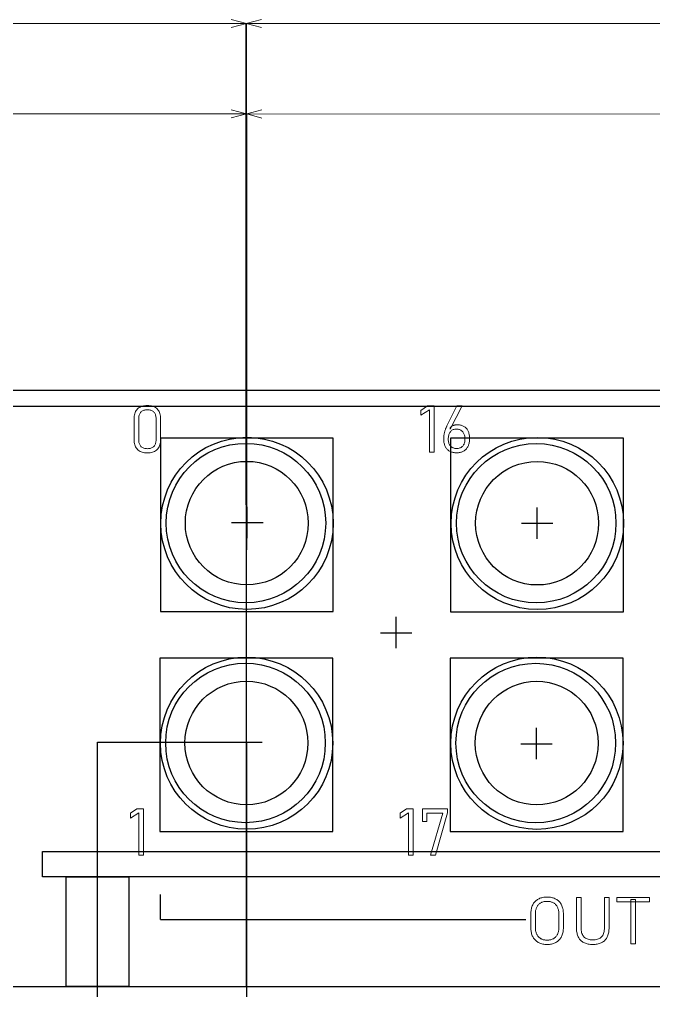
# Model space of a CAD drawing. Extents: x 47 to 362, y 46 to 259.
# Drawn here: x 109 to 149.4, y 86.4 to 148.3 of the extents above; entities that cross this region are included whole.
import ezdxf

# ---------------------------------------------------------------- set-up
doc = ezdxf.new("R2010")
doc.units = 0
for name, color, linetype in [('CAM1', 134, 'continuous'), ('CAM4', 7, 'continuous'), ('Work', 6, 'continuous')]:
    doc.layers.add(name, color=color, linetype=linetype)

msp = doc.modelspace()

# ---------------------------------------------------------------- linework, layer by layer
at = {"layer": 'CAM1', "linetype": 'continuous'}
for p, q in [((123.493287100057, 117.249961438317), (123.493287100057, 115.248810821026)), ((141.954902374878, 117.205728581458), (141.954902374878, 115.204577964168)), ((122.514622199631, 116.242082660265), (124.515772816921, 116.242082660265)), ((140.976237474452, 116.197849803407), (142.977388091742, 116.197849803407)), ((132.973764962549, 110.224711333282), (132.973764962549, 108.223560715991)), ((131.995100062123, 109.21683255523), (133.996250679413, 109.21683255523)), ((123.435082951641, 103.237734764152), (123.435082951641, 101.236584146861)), ((141.926053644228, 103.145662941967), (141.926053644228, 101.144512324677)), ((122.456418051215, 102.2298559861), (124.457568668505, 102.2298559861)), ((140.947388743801, 102.137784163916), (142.948539361091, 102.137784163916)), ((117.958808835778, 92.533690378755), (117.954637903211, 90.9322321785796)), ((141.258648263428, 90.916898068629), (117.976091092822, 90.916898068629))]:
    msp.add_line(p, q, dxfattribs=at)
at = {"layer": 'CAM1', "linetype": 'continuous', "lineweight": 0}
for points in [[(117.145889278409, 120.676103872519), (117.145889278409, 120.676103872519), (117.056335094596, 120.67884461326), (116.971678030124, 120.687066835482), (116.891926315446, 120.700770539186), (116.817088181015, 120.719955724371), (116.747171857284, 120.744622391038), (116.682185574705, 120.774770539186), (116.622137563731, 120.810400168815), (116.567036054815, 120.851511279926), (116.516889278409, 120.898103872519), (116.516889278409, 120.898103872519), (116.471853613114, 120.949586725743), (116.432085437531, 121.005374105715), (116.397592982113, 121.065474242889), (116.368384477312, 121.129895367718), (116.344468153581, 121.198645710653), (116.325852241372, 121.271733502149), (116.312544971139, 121.349166972656), (116.304554573334, 121.430954352629), (116.301889278409, 121.517103872519), (116.301889278409, 122.861103872519), (116.301889278409, 122.861103872519), (116.304555945076, 122.947551060448), (116.312555945076, 123.029570264837), (116.325889278409, 123.107177946593), (116.344555945076, 123.180390566621), (116.368555945076, 123.249224585825), (116.397889278409, 123.313696465112), (116.432555945076, 123.373822665386), (116.472555945076, 123.429619647553), (116.517889278409, 123.481103872519), (116.517889278409, 123.481103872519), (116.568298057559, 123.52736450352), (116.623529881976, 123.568151883493), (116.683592982113, 123.603474242889), (116.748495588423, 123.633339812162), (116.818245931358, 123.657756821765), (116.892852241372, 123.676733502149), (116.972322748917, 123.690278083767), (117.056665684445, 123.698398797073), (117.145889278409, 123.701103872519), (117.145889278409, 123.701103872519), (117.235741130261, 123.698400168815), (117.32063001915, 123.690289057704), (117.400555945076, 123.676770539186), (117.475518908039, 123.65784461326), (117.545518908039, 123.633511279926), (117.610555945076, 123.603770539186), (117.67063001915, 123.568622391038), (117.725741130261, 123.528066835482), (117.775889278409, 123.482103872519), (117.775889278409, 123.482103872519), (117.820924943704, 123.430881650297), (117.860693119287, 123.37521498363), (117.895185574705, 123.315103872519), (117.924394079506, 123.250548316963), (117.948310403238, 123.181548316963), (117.966926315446, 123.108103872519), (117.980233585679, 123.03021498363), (117.988223983484, 122.947881650297), (117.990889278409, 122.861103872519), (117.990889278409, 121.517103872519), (117.990889278409, 121.517103872519), (117.988222611742, 121.43062376278), (117.980222611742, 121.348522253863), (117.966889278409, 121.270807576223), (117.948222611742, 121.19748796031), (117.924222611742, 121.128571636579), (117.894889278409, 121.064066835482), (117.860222611742, 121.003981787471), (117.820222611742, 120.948324722999), (117.774889278409, 120.897103872519), (117.774889278409, 120.897103872519), (117.724479127517, 120.850808947965), (117.669237700906, 120.809929661271), (117.609148537668, 120.774474242889), (117.5441951769, 120.744450923273), (117.474361157696, 120.719867932876), (117.39963001915, 120.700733502149), (117.319985300357, 120.687055861545), (117.235410540412, 120.678843241518), (117.145889278409, 120.676103872519), (117.145889278409, 120.676103872519)], [(117.145889278409, 120.949103872519), (117.145889278409, 120.949103872519), (117.207037426557, 120.950918687334), (117.264481871002, 120.956363131778), (117.318222611742, 120.965437205852), (117.368259648779, 120.978140909556), (117.414592982113, 120.994474242889), (117.457222611742, 121.014437205852), (117.496148537668, 121.038029798445), (117.531370759891, 121.065252020667), (117.562889278409, 121.096103872519), (117.562889278409, 121.096103872519), (117.591222611742, 121.13062376278), (117.616222611742, 121.16818892053), (117.637889278409, 121.208807576223), (117.656222611742, 121.25248796031), (117.671222611742, 121.299238303246), (117.682889278409, 121.349066835482), (117.691222611742, 121.401981787471), (117.696222611742, 121.457991389666), (117.697889278409, 121.517103872519), (117.697889278409, 122.861103872519), (117.697889278409, 122.861103872519), (117.696222611742, 122.920545573479), (117.691222611742, 122.976859702423), (117.682889278409, 123.030029798445), (117.671222611742, 123.08003940064), (117.656222611742, 123.126872048102), (117.637889278409, 123.170511279926), (117.616222611742, 123.210940635208), (117.591222611742, 123.24814365304), (117.562889278409, 123.282103872519), (117.562889278409, 123.282103872519), (117.531370759891, 123.312955724371), (117.496148537668, 123.340177946593), (117.457222611742, 123.363770539186), (117.414592982113, 123.383733502149), (117.368259648779, 123.400066835482), (117.318222611742, 123.412770539186), (117.264481871002, 123.42184461326), (117.207037426557, 123.427289057704), (117.145889278409, 123.429103872519), (117.145889278409, 123.429103872519), (117.085037426557, 123.427289057704), (117.027815204335, 123.42184461326), (116.974222611742, 123.412770539186), (116.924259648779, 123.400066835482), (116.877926315446, 123.383733502149), (116.835222611742, 123.363770539186), (116.796148537668, 123.340177946593), (116.760704093224, 123.312955724371), (116.728889278409, 123.282103872519), (116.728889278409, 123.282103872519), (116.700853613114, 123.24814365304), (116.676085437531, 123.210940635208), (116.654592982113, 123.170511279926), (116.636384477312, 123.126872048102), (116.621468153581, 123.08003940064), (116.609852241372, 123.030029798445), (116.601544971139, 122.976859702423), (116.596554573334, 122.920545573479), (116.594889278409, 122.861103872519), (116.594889278409, 121.517103872519), (116.594889278409, 121.517103872519), (116.596554573334, 121.457991389666), (116.601544971139, 121.401981787471), (116.609852241372, 121.349066835482), (116.621468153581, 121.299238303246), (116.636384477312, 121.25248796031), (116.654592982113, 121.208807576223), (116.676085437531, 121.16818892053), (116.700853613114, 121.13062376278), (116.728889278409, 121.096103872519), (116.728889278409, 121.096103872519), (116.760704093224, 121.065252020667), (116.796148537668, 121.038029798445), (116.835222611742, 121.014437205852), (116.877926315446, 120.994474242889), (116.924259648779, 120.978140909556), (116.974222611742, 120.965437205852), (117.027815204335, 120.956363131778), (117.085037426557, 120.950918687334), (117.145889278409, 120.949103872519), (117.145889278409, 120.949103872519)], [(135.417164099214, 120.71604631855), (135.124164099214, 120.71604631855), (135.124164099214, 123.42504631855), (134.581164099214, 123.08604631855), (134.581164099214, 123.39304631855), (135.002164099214, 123.67404631855), (135.417164099214, 123.67404631855), (135.417164099214, 120.71604631855)], [(136.851164099214, 120.68504631855), (136.851164099214, 120.68504631855), (136.794124318693, 120.686342614846), (136.738994003192, 120.690231503735), (136.685756691806, 120.696712985217), (136.634395923631, 120.705787059291), (136.58489523776, 120.717453725957), (136.537238173288, 120.731712985217), (136.49140826931, 120.748564837068), (136.44738906492, 120.768009281513), (136.405164099214, 120.79004631855), (136.405164099214, 120.79004631855), (136.36523954503, 120.814563465326), (136.327471369447, 120.84144275202), (136.291867802918, 120.87067594818), (136.258437075894, 120.902254823351), (136.22718741883, 120.936171147082), (136.198127062177, 120.97241668892), (136.171264236388, 121.010983218413), (136.146607171916, 121.051862505107), (136.124164099214, 121.09504631855), (136.124164099214, 121.09504631855), (136.103718283027, 121.140712985217), (136.085708680833, 121.188379651883), (136.070127062177, 121.23804631855), (136.056965196608, 121.289712985217), (136.046214853672, 121.343379651883), (136.037867802918, 121.39904631855), (136.031915813892, 121.456712985217), (136.028350656141, 121.516379651883), (136.027164099214, 121.57804631855), (136.027164099214, 121.58004631855), (136.027164099214, 121.58004631855), (136.027645580695, 121.616601874105), (136.02909002514, 121.653601874105), (136.031497432547, 121.69104631855), (136.034867802918, 121.728935207439), (136.039201136251, 121.767268540772), (136.044497432547, 121.80604631855), (136.050756691806, 121.845268540772), (136.057978914029, 121.884935207439), (136.066164099214, 121.92504631855), (136.066164099214, 121.92504631855), (136.07523954503, 121.965601874105), (136.085138036114, 122.005935207439), (136.095867802918, 122.04604631855), (136.107437075894, 122.085935207439), (136.119854085496, 122.125601874105), (136.133127062177, 122.16504631855), (136.147264236388, 122.204268540772), (136.162273838583, 122.243268540772), (136.178164099214, 122.28204631855), (136.178164099214, 122.28204631855), (136.180866431175, 122.289009281513), (136.183634606758, 122.295898170402), (136.18646039551, 122.302712985217), (136.189335566978, 122.309453725957), (136.192251890709, 122.316120392624), (136.195201136251, 122.322712985217), (136.198175073151, 122.329231503735), (136.201165470956, 122.33567594818), (136.204164099214, 122.34204631855), (136.204164099214, 122.34204631855), (136.207463138994, 122.348677319922), (136.210704565606, 122.355242477672), (136.213904839955, 122.361750022254), (136.217080422945, 122.368208184119), (136.220247775483, 122.374625193721), (136.223423358473, 122.381009281513), (136.226623632822, 122.387368677946), (136.229865059433, 122.393711613474), (136.233164099214, 122.40004631855), (136.875164099214, 123.67404631855), (137.201164099214, 123.67404631855), (136.446164099214, 122.19904631855), (136.448164099214, 122.27204631855), (136.448164099214, 122.27204631855), (136.462131177403, 122.292826839812), (136.47738220621, 122.312512710868), (136.493941876992, 122.331120392624), (136.511834881107, 122.348666345985), (136.531085909913, 122.365167031856), (136.551719654769, 122.380638911142), (136.573760807033, 122.39509844475), (136.597234058062, 122.408562093584), (136.622164099214, 122.42104631855), (136.622164099214, 122.42104631855), (136.648238173288, 122.432047690292), (136.675127062177, 122.441723959153), (136.702830765881, 122.450083355587), (136.731349284399, 122.457134110045), (136.760682617732, 122.462884452981), (136.790830765881, 122.467342614846), (136.821793728844, 122.470516826094), (136.853571506621, 122.472415317178), (136.886164099214, 122.47304631855), (136.886164099214, 122.47304631855), (136.940644208953, 122.471785687549), (136.993412384536, 122.467998307576), (137.04446039551, 122.46167594818), (137.093780011422, 122.452810378907), (137.14136300182, 122.441393369304), (137.187201136251, 122.42741668892), (137.231286184262, 122.410872107302), (137.2736099154, 122.391751393996), (137.314164099214, 122.37004631855), (137.314164099214, 122.37004631855), (137.352493317321, 122.345599130621), (137.38879784407, 122.318913259565), (137.423052988103, 122.289972244476), (137.455234058062, 122.258759624448), (137.485316362588, 122.225258938577), (137.513275210325, 122.189453725957), (137.539085909913, 122.151327525683), (137.562723769996, 122.110863876849), (137.584164099214, 122.06804631855), (137.584164099214, 122.06804631855), (137.603682617732, 122.022750022254), (137.620904839955, 121.975527800031), (137.635830765881, 121.926379651883), (137.64846039551, 121.875305577809), (137.658793728844, 121.822305577809), (137.666830765881, 121.767379651883), (137.672571506621, 121.710527800031), (137.676015951066, 121.651750022254), (137.677164099214, 121.59104631855), (137.677164099214, 121.58904631855), (137.677164099214, 121.58904631855), (137.675977542287, 121.526712985217), (137.672412384536, 121.466379651883), (137.66646039551, 121.40804631855), (137.658113344756, 121.351712985217), (137.64736300182, 121.297379651883), (137.634201136251, 121.24504631855), (137.618619517595, 121.194712985217), (137.6006099154, 121.146379651883), (137.580164099214, 121.10004631855), (137.580164099214, 121.10004631855), (137.557718283027, 121.056231503735), (137.533042014166, 121.014787059291), (137.506127062177, 120.975712985217), (137.476965196608, 120.939009281513), (137.445548187005, 120.90467594818), (137.411867802918, 120.872712985217), (137.375915813892, 120.843120392624), (137.337683989475, 120.815898170402), (137.297164099214, 120.79104631855), (137.297164099214, 120.79104631855), (137.254939133507, 120.76897498796), (137.210919929118, 120.749438636794), (137.16509002514, 120.732453725957), (137.117432960668, 120.718036716355), (137.067932274797, 120.706204068893), (137.016571506621, 120.696972244476), (136.963334195236, 120.690357704009), (136.908203879735, 120.686376908399), (136.851164099214, 120.68504631855), (136.851164099214, 120.68504631855)], [(136.851164099214, 120.96204631855), (136.851164099214, 120.96204631855), (136.906124318693, 120.963970872734), (136.958327336525, 120.969739048317), (137.007756691806, 120.979342614846), (137.054395923631, 120.99277334187), (137.098228571093, 121.010022998934), (137.139238173288, 121.031083355587), (137.17740826931, 121.055946181376), (137.212722398254, 121.084603245848), (137.245164099214, 121.11704631855), (137.245164099214, 121.11704631855), (137.27416135573, 121.152937950923), (137.299808818007, 121.191957155313), (137.32209002514, 121.234120392624), (137.340988516223, 121.279444123763), (137.356487830352, 121.327944809634), (137.368571506621, 121.379638911142), (137.377223084125, 121.434542889195), (137.382426101957, 121.492673204695), (137.384164099214, 121.55404631855), (137.384164099214, 121.55604631855), (137.384164099214, 121.55604631855), (137.382384949694, 121.622044946808), (137.377042014166, 121.68470201128), (137.368127062177, 121.744009281513), (137.355631863274, 121.799958527055), (137.339548187005, 121.852541517453), (137.319867802918, 121.901750022254), (137.296582480558, 121.947575811005), (137.269683989475, 121.990010653255), (137.239164099214, 122.02904631855), (137.239164099214, 122.02904631855), (137.205682617732, 122.064305577809), (137.169238173288, 122.09541668892), (137.129830765881, 122.122379651883), (137.08746039551, 122.145194466698), (137.042127062177, 122.163861133365), (136.993830765881, 122.178379651883), (136.942571506621, 122.188750022254), (136.888349284399, 122.194972244476), (136.831164099214, 122.19704631855), (136.831164099214, 122.19704631855), (136.778201136251, 122.194972244476), (136.727978914029, 122.188750022254), (136.680497432547, 122.178379651883), (136.635756691806, 122.163861133365), (136.593756691806, 122.145194466698), (136.554497432547, 122.122379651883), (136.517978914029, 122.09541668892), (136.484201136251, 122.064305577809), (136.453164099214, 122.02904631855), (136.453164099214, 122.02904631855), (136.425162727472, 121.990007909771), (136.40048645861, 121.947553863132), (136.379127062177, 121.90167594818), (136.361076307719, 121.852365934462), (136.346325964783, 121.799615591527), (136.334867802918, 121.74341668892), (136.326693591669, 121.68376099619), (136.321795100586, 121.620640282885), (136.320164099214, 121.55404631855), (136.320164099214, 121.55204631855), (136.320164099214, 121.55204631855), (136.32190209647, 121.491268540772), (136.327105114303, 121.433601874105), (136.335756691806, 121.37904631855), (136.347840368075, 121.327601874105), (136.363339682204, 121.279268540772), (136.382238173288, 121.23404631855), (136.404519380421, 121.191935207439), (136.430166842698, 121.152935207439), (136.459164099214, 121.11704631855), (136.459164099214, 121.11704631855), (136.491570134879, 121.084603245848), (136.526782754907, 121.055946181376), (136.564793728844, 121.031083355587), (136.605594826237, 121.010022998934), (136.649177816635, 120.99277334187), (136.695534469584, 120.979342614846), (136.744656554632, 120.969739048317), (136.796535841326, 120.963970872734), (136.851164099214, 120.96204631855), (136.851164099214, 120.96204631855)], [(116.898313668036, 95.0224003847609), (116.605313668036, 95.0224003847609), (116.605313668036, 97.7314003847609), (116.062313668036, 97.3924003847609), (116.062313668036, 97.6994003847608), (116.483313668036, 97.9804003847609), (116.898313668036, 97.9804003847609), (116.898313668036, 95.0224003847609)], [(134.079252320551, 95.0313428307917), (133.786252320551, 95.0313428307917), (133.786252320551, 97.7403428307917), (133.243252320551, 97.4013428307917), (133.243252320551, 97.7083428307917), (133.664252320551, 97.9893428307917), (134.079252320551, 97.9893428307917), (134.079252320551, 95.0313428307917)], [(136.278252320551, 97.7403428307917), (135.513252320551, 95.0313428307917), (135.194252320551, 95.0313428307917), (135.973252320551, 97.7163428307917), (134.962252320551, 97.7163428307917), (134.962252320551, 97.1693428307917), (134.669252320551, 97.1693428307917), (134.669252320551, 97.9893428307917), (136.278252320551, 97.9893428307917), (136.278252320551, 97.7403428307917)], [(142.617519398232, 89.3398678962786), (142.617519398232, 89.3398678962786), (142.545372621826, 89.3414604888711), (142.475604446243, 89.3462382666489), (142.408223101936, 89.3542012296119), (142.343236819357, 89.36534937776), (142.280653828959, 89.3796827110934), (142.220482361195, 89.3972012296119), (142.162730646517, 89.4179049333156), (142.107406915379, 89.4417938222045), (142.054519398232, 89.4688678962785), (142.054519398232, 89.4688678962785), (142.004221730194, 89.4986456740563), (141.956656572443, 89.531312340723), (141.911815694528, 89.5668678962786), (141.869690865996, 89.605312340723), (141.830273856394, 89.6466456740563), (141.793556435269, 89.6908678962786), (141.759530372169, 89.7379790073897), (141.728187436641, 89.7879790073897), (141.699519398232, 89.8408678962786), (141.699519398232, 89.8408678962786), (141.674002251456, 89.8964261953183), (141.651456298095, 89.9544453997079), (141.631889768603, 90.0149419703527), (141.615310893431, 90.0779323681578), (141.601727903033, 90.1434330540289), (141.591149027862, 90.2114604888712), (141.583582498369, 90.28203113359), (141.579036545009, 90.3551614490906), (141.577519398232, 90.4308678962786), (141.577519398232, 91.2688678962786), (141.577519398232, 91.2688678962786), (141.579036545009, 91.3443109689809), (141.583582498369, 91.4173013667861), (141.591149027862, 91.4878308592415), (141.601727903033, 91.5558912158945), (141.615310893431, 91.6214742062923), (141.631889768603, 91.6845715999823), (141.651456298095, 91.7451751665117), (141.674002251456, 91.8032766754281), (141.699519398232, 91.8588678962786), (141.699519398232, 91.8588678962786), (141.728187436641, 91.9114604888711), (141.759530372169, 91.9612382666489), (141.793556435269, 92.0082012296119), (141.830273856394, 92.05234937776), (141.869690865996, 92.0936827110934), (141.911815694528, 92.1322012296119), (141.956656572443, 92.1679049333156), (142.004221730194, 92.2007938222045), (142.054519398232, 92.2308678962785), (142.054519398232, 92.2308678962785), (142.107406915379, 92.2576443023142), (142.162730646517, 92.2813013667861), (142.220482361195, 92.3018308592415), (142.280653828959, 92.3192245492278), (142.343236819357, 92.3334742062923), (142.408223101936, 92.3445715999823), (142.475604446243, 92.3525084998451), (142.545372621826, 92.3572766754281), (142.617519398232, 92.3588678962786), (142.617519398232, 92.3588678962786), (142.6893685066, 92.3572766754281), (142.758904857766, 92.3525084998451), (142.826111990825, 92.3445715999823), (142.890973444871, 92.3334742062923), (142.953472759, 92.3192245492278), (143.013593472306, 92.3018308592415), (143.071319123884, 92.2813013667861), (143.126633252827, 92.2576443023142), (143.179519398232, 92.2308678962785), (143.179519398232, 92.2308678962785), (143.229849988081, 92.2007938222045), (143.277497450358, 92.1679049333156), (143.322445324158, 92.1322012296119), (143.364677148575, 92.0936827110934), (143.404176462704, 92.05234937776), (143.44092680564, 92.0082012296119), (143.474911716476, 91.9612382666489), (143.506114734309, 91.9114604888711), (143.534519398232, 91.8588678962786), (143.534519398232, 91.8588678962786), (143.560036545009, 91.8032766754281), (143.582582498369, 91.7451751665117), (143.602149027862, 91.6845715999823), (143.618727903033, 91.6214742062923), (143.632310893431, 91.5558912158945), (143.642889768603, 91.4878308592415), (143.650456298095, 91.4173013667861), (143.655002251456, 91.3443109689809), (143.656519398232, 91.2688678962786), (143.656519398232, 90.4308678962786), (143.656519398232, 90.4308678962786), (143.655002251456, 90.3551614490906), (143.650456298095, 90.28203113359), (143.642889768603, 90.2114604888712), (143.632310893431, 90.1434330540289), (143.618727903033, 90.0779323681579), (143.602149027862, 90.0149419703527), (143.582582498369, 89.9544453997079), (143.560036545009, 89.8964261953183), (143.534519398232, 89.8408678962786), (143.534519398232, 89.8408678962786), (143.506114734309, 89.7879790073897), (143.474911716476, 89.7379790073897), (143.44092680564, 89.6908678962786), (143.404176462704, 89.6466456740563), (143.364677148575, 89.605312340723), (143.322445324158, 89.5668678962786), (143.277497450358, 89.531312340723), (143.229849988081, 89.4986456740563), (143.179519398232, 89.4688678962785), (143.179519398232, 89.4688678962785), (143.126633252827, 89.4417938222044), (143.071319123884, 89.4179049333156), (143.013593472306, 89.3972012296119), (142.953472759, 89.3796827110934), (142.890973444871, 89.36534937776), (142.826111990825, 89.3542012296119), (142.758904857766, 89.3462382666489), (142.6893685066, 89.3414604888712), (142.617519398232, 89.3398678962786), (142.617519398232, 89.3398678962786)], [(145.524519398232, 89.3398678962786), (145.524519398232, 89.3398678962786), (145.448631881085, 89.34134937776), (145.37564148328, 89.3457938222045), (145.305556435269, 89.3532012296119), (145.238384967505, 89.3635715999822), (145.174135310441, 89.3769049333156), (145.112815694528, 89.3932012296119), (145.054434350221, 89.4124604888711), (144.998999507971, 89.4346827110934), (144.946519398232, 89.4598678962786), (144.946519398232, 89.4598678962786), (144.89692680564, 89.4880146726846), (144.850149027862, 89.5191161816009), (144.806186064899, 89.5531641925749), (144.765037916751, 89.5901504751537), (144.726704583417, 89.6300667988849), (144.691186064899, 89.6729049333156), (144.658482361195, 89.7186566479932), (144.628593472306, 89.7673137124651), (144.601519398232, 89.8188678962786), (144.601519398232, 89.8188678962786), (144.577559178753, 89.8736854545776), (144.556356160921, 89.931482436745), (144.53792680564, 89.992275303686), (144.522287573815, 90.056080516306), (144.509454926353, 90.1229145355104), (144.499445324158, 90.1927938222045), (144.492275228136, 90.2657348372936), (144.487961099192, 90.3417540416832), (144.486519398232, 90.4208678962785), (144.486519398232, 92.3288678962786), (144.779519398232, 92.3288678962786), (144.779519398232, 90.4058678962786), (144.779519398232, 90.4058678962786), (144.781815694528, 90.3219419703526), (144.788704583417, 90.2428308592415), (144.800186064899, 90.1685345629452), (144.816260138973, 90.0990530814637), (144.83692680564, 90.0343864147971), (144.862186064899, 89.9745345629452), (144.892037916751, 89.9194975259082), (144.926482361195, 89.869275303686), (144.965519398232, 89.8238678962786), (144.965519398232, 89.8238678962786), (145.008854103308, 89.7829419703526), (145.056863705502, 89.7468308592415), (145.109556435269, 89.7155345629452), (145.166940523061, 89.6890530814637), (145.22902419933, 89.6673864147971), (145.295815694528, 89.6505345629452), (145.36732323911, 89.6384975259082), (145.443555063527, 89.631275303686), (145.524519398232, 89.6288678962786), (145.524519398232, 89.6288678962786), (145.605256023747, 89.631275303686), (145.681449439384, 89.6384975259082), (145.753074953788, 89.6505345629453), (145.820107875598, 89.6673864147971), (145.882523513458, 89.6890530814638), (145.94029717601, 89.7155345629452), (145.993404171895, 89.7468308592415), (146.041819809755, 89.7829419703526), (146.085519398232, 89.8238678962786), (146.085519398232, 89.8238678962786), (146.124854103308, 89.869275303686), (146.159530372169, 89.9194975259082), (146.189556435269, 89.9745345629452), (146.214940523061, 90.0343864147971), (146.235690865996, 90.0990530814637), (146.251815694528, 90.1685345629452), (146.26332323911, 90.2428308592415), (146.270221730194, 90.3219419703526), (146.272519398232, 90.4058678962786), (146.272519398232, 92.3288678962786), (146.565519398232, 92.3288678962786), (146.565519398232, 90.4208678962785), (146.565519398232, 90.4208678962785), (146.564110619083, 90.3417540416832), (146.559878794666, 90.2657348372936), (146.552815694528, 90.1927938222045), (146.542913088218, 90.1229145355104), (146.530162745283, 90.056080516306), (146.514556435269, 89.992275303686), (146.496085927725, 89.9314824367449), (146.474742992196, 89.8736854545776), (146.450519398232, 89.8188678962786), (146.450519398232, 89.8188678962786), (146.423707326902, 89.7673137124651), (146.393948753513, 89.7186566479932), (146.361260138973, 89.6729049333156), (146.325657944185, 89.6300667988849), (146.287158630057, 89.5901504751537), (146.245778657491, 89.5531641925749), (146.201534487395, 89.5191161816009), (146.154442580674, 89.4880146726846), (146.104519398232, 89.4598678962786), (146.104519398232, 89.4598678962786), (146.051443952416, 89.4346827110934), (145.995545461332, 89.4124604888711), (145.936815694528, 89.3932012296119), (145.875246421552, 89.3769049333156), (145.81082941195, 89.3635715999822), (145.743556435269, 89.3532012296119), (145.673419261058, 89.3457938222045), (145.600409658863, 89.34134937776), (145.524519398232, 89.3398678962786), (145.524519398232, 89.3398678962786)], [(147.050519398232, 92.3288678962786), (149.137519398232, 92.3288678962786), (149.137519398232, 92.0558678962786), (147.050519398232, 92.0558678962786), (147.050519398232, 92.3288678962786)], [(142.617519398232, 89.6128678962785), (142.617519398232, 89.6128678962785), (142.669035173266, 89.6140187879109), (142.718904857766, 89.6174824367449), (142.767111990825, 89.623275303686), (142.813640111538, 89.6314138496393), (142.858472759, 89.6419145355104), (142.901593472306, 89.6547938222045), (142.94298579055, 89.670068170627), (142.982633252827, 89.6877540416832), (143.020519398232, 89.7078678962785), (143.020519398232, 89.7078678962785), (143.056854103308, 89.7299063050577), (143.091197038836, 89.7540270183636), (143.123556435269, 89.7802382666489), (143.153940523061, 89.8085482803663), (143.182357532663, 89.8389652899685), (143.208815694528, 89.8714975259082), (143.23332323911, 89.9061532186379), (143.25588839686, 89.9429405986105), (143.276519398232, 89.9818678962785), (143.276519398232, 89.9818678962785), (143.294778657491, 90.0227938222045), (143.310889768603, 90.0655715999822), (143.324852731566, 90.1102012296119), (143.33666754638, 90.1566827110934), (143.346334213047, 90.2050160444267), (143.353852731565, 90.2552012296119), (143.359223101936, 90.3072382666489), (143.362445324158, 90.3611271555378), (143.363519398232, 90.4168678962785), (143.363519398232, 91.2828678962786), (143.363519398232, 91.2828678962786), (143.362445324158, 91.3385743434665), (143.359223101936, 91.3923713256338), (143.353852731566, 91.444275303686), (143.346334213047, 91.4943027385282), (143.33666754638, 91.5424700910659), (143.324852731566, 91.5887938222045), (143.310889768603, 91.6332903928492), (143.294778657491, 91.6759762639054), (143.276519398232, 91.7168678962786), (143.276519398232, 91.7168678962786), (143.25588839686, 91.7558294874994), (143.23332323911, 91.7927087741935), (143.208815694528, 91.8274975259082), (143.182357532663, 91.8601875121908), (143.153940523061, 91.8907705025886), (143.123556435269, 91.9192382666489), (143.091197038836, 91.9455825739192), (143.056854103308, 91.9697951939466), (143.020519398232, 91.9918678962786), (143.020519398232, 91.9918678962786), (142.982633252827, 92.0117183763883), (142.94298579055, 92.0292643297491), (142.901593472306, 92.0444975259082), (142.858472759, 92.057409734413), (142.813640111538, 92.0679927248108), (142.767111990825, 92.0762382666489), (142.718904857766, 92.0821381294747), (142.669035173266, 92.0856840828355), (142.617519398232, 92.0868678962786), (142.617519398232, 92.0868678962786), (142.56573887697, 92.0856840828355), (142.515719672581, 92.0821381294747), (142.467445324158, 92.076238266649), (142.420899370797, 92.0679927248108), (142.376065351593, 92.057409734413), (142.33292680564, 92.0444975259082), (142.291467272032, 92.0292643297491), (142.251670289865, 92.0117183763883), (142.213519398232, 91.9918678962786), (142.213519398232, 91.9918678962786), (142.177186064899, 91.9697951939466), (142.142852731565, 91.9455825739192), (142.110519398232, 91.9192382666489), (142.080186064899, 91.8907705025886), (142.051852731565, 91.8601875121908), (142.025519398232, 91.8274975259082), (142.001186064899, 91.7927087741935), (141.978852731565, 91.7558294874994), (141.958519398232, 91.7168678962786), (141.958519398232, 91.7168678962786), (141.939962470934, 91.6759762639054), (141.923619535406, 91.6332903928492), (141.909482361195, 91.5887938222045), (141.897542717848, 91.5424700910659), (141.887792374913, 91.4943027385282), (141.880223101936, 91.444275303686), (141.874826668465, 91.3923713256338), (141.871594844048, 91.3385743434665), (141.870519398232, 91.2828678962786), (141.870519398232, 90.4168678962785), (141.870519398232, 90.4168678962785), (141.871594844048, 90.3611271555378), (141.874826668465, 90.3072382666489), (141.880223101936, 90.2552012296119), (141.887792374913, 90.2050160444267), (141.897542717848, 90.1566827110934), (141.909482361195, 90.1102012296119), (141.923619535406, 90.0655715999823), (141.939962470934, 90.0227938222045), (141.958519398232, 89.9818678962785), (141.958519398232, 89.9818678962785), (141.978852731565, 89.9429405986105), (142.001186064899, 89.9061532186379), (142.025519398232, 89.8714975259082), (142.051852731565, 89.8389652899685), (142.080186064899, 89.8085482803663), (142.110519398232, 89.7802382666489), (142.142852731565, 89.7540270183636), (142.177186064899, 89.7299063050577), (142.213519398232, 89.7078678962785), (142.213519398232, 89.7078678962785), (142.251670289864, 89.6877540416832), (142.291467272032, 89.670068170627), (142.33292680564, 89.6547938222045), (142.376065351593, 89.6419145355104), (142.420899370797, 89.6314138496393), (142.467445324158, 89.623275303686), (142.515719672581, 89.6174824367449), (142.56573887697, 89.6140187879109), (142.617519398232, 89.6128678962785), (142.617519398232, 89.6128678962785)], [(147.947519398232, 92.2088678962786), (148.240519398232, 92.2088678962786), (148.240519398232, 89.3708678962786), (147.947519398232, 89.3708678962786), (147.947519398232, 92.2088678962786)]]:
    msp.add_lwpolyline(points, close=True, dxfattribs=at)
at = {"layer": 'CAM1', "linetype": 'continuous'}
for centre in [(123.495218241135, 116.187898122781), (141.993642259856, 116.182987808863), (123.470408851793, 102.169844056369), (141.968832870513, 102.164933742452)]:
    msp.add_ellipse(centre, major_axis=(5.48864750064217, 0), ratio=0.999920446227035, dxfattribs=at)
at = {"layer": 'CAM4', "linetype": 'continuous'}
for centre in [(123.480234901836, 116.201713684416), (141.978658920557, 116.196803370499), (123.455425512493, 102.183659618005), (141.953849531214, 102.178749304087)]:
    msp.add_ellipse(centre, major_axis=(2.41231170988935e-16, -3.93973410698021), ratio=0.993814376950499, dxfattribs=at)
at = {"layer": 'CAM4'}
msp.add_point((132.975584529059, 109.186624173863), dxfattribs=at)
at = {"layer": 'Work', "color": 8, "linetype": 'continuous', "lineweight": 0}
for p, q in [((53.9678636360138, 148.05730124487), (123.455855680826, 148.05730124487)), ((123.455855680826, 148.05730124487), (122.489929854537, 148.316120289973)), ((123.455855680826, 148.05730124487), (122.489929854537, 147.798482199768)), ((123.449514485976, 148.05730124487), (124.415370165852, 148.316381938191)), ((123.449514485976, 148.05730124487), (353.953558432297, 148.119742026407)), ((123.449514485976, 148.05730124487), (124.415510387798, 147.798743866978)), ((123.456126568835, 142.29035766572), (122.490200742546, 142.549176710822)), ((123.477485994242, 142.29035766572), (124.443465451226, 142.548976475329)), ((68.9678636360139, 142.29035766572), (123.456126568835, 142.29035766572)), ((123.456126568835, 142.29035766572), (122.490200742546, 142.031538620617)), ((123.477485994242, 142.29035766572), (339.004810189113, 142.245680298826)), ((123.477485994242, 142.29035766572), (124.443358148329, 142.031338396245))]:
    msp.add_line(p, q, dxfattribs=at)
at = {"layer": 'Work', "linetype": 'continuous'}
for p, q in [((123.466148572563, 86.6515319509907), (123.449514485976, 148.05730124487)), ((123.455855680826, 124.648384501826), (123.455855680826, 148.05730124487)), ((123.456126568835, 123.648384501826), (123.456126568835, 142.29035766572)), ((123.465956557793, 86.671399791484), (123.477485994242, 142.29035766572)), ((53.9678636360137, 86.6483845018261), (353.967863636014, 86.6483845018261)), ((123.453407729348, 86.6505551662495), (338.981698306923, 86.6733933772188))]:
    msp.add_line(p, q, dxfattribs=at)
for points in [[(53.9678636360137, 84.6483845018261), (353.967863636014, 84.6483845018261), (353.967863636014, 124.648384501826), (53.9678636360137, 124.648384501826)], [(353.967863636014, 124.648384501826), (53.9678636360137, 124.648384501826), (53.9678636360137, 123.648384501826), (353.967863636014, 123.648384501826)], [(117.972698667752, 110.55777262444), (128.992673025357, 110.55777262444), (128.992673025357, 121.618792753018), (117.972698667752, 121.618792753018)], [(136.471122686473, 110.552862310523), (147.491097044077, 110.552862310523), (147.491097044077, 121.613882439101), (136.471122686473, 121.613882439101)], [(117.947889278409, 96.5397185580289), (128.967863636014, 96.5397185580289), (128.967863636014, 107.600738686607), (117.947889278409, 107.600738686607)], [(136.44631329713, 96.5348082441116), (147.466287654735, 96.5348082441116), (147.466287654735, 107.595828372689), (136.44631329713, 107.595828372689)], [(113.964350576634, 102.239290333785), (123.461933378587, 102.239290333785), (123.461933378587, 84.6469959676193), (113.964350576634, 84.6469959676193)], [(110.468912866548, 95.2581809647941), (288.46809078974, 95.2581809647941), (288.46809078974, 93.6541860149783), (110.468912866548, 93.6541860149783)], [(111.967863636014, 93.6483845018261), (115.967863636014, 93.6483845018261), (115.967863636014, 86.6483845018261), (111.967863636014, 86.6483845018261)]]:
    msp.add_lwpolyline(points, close=True, dxfattribs=at)
for centre in [(123.42281796994, 116.203404291358), (141.921241988661, 116.19849397744), (123.398008580597, 102.185350224946), (141.896432599318, 102.180439911029)]:
    msp.add_circle(centre, 5.08519044164406, dxfattribs=at)

doc.saveas('drawing.dxf')
